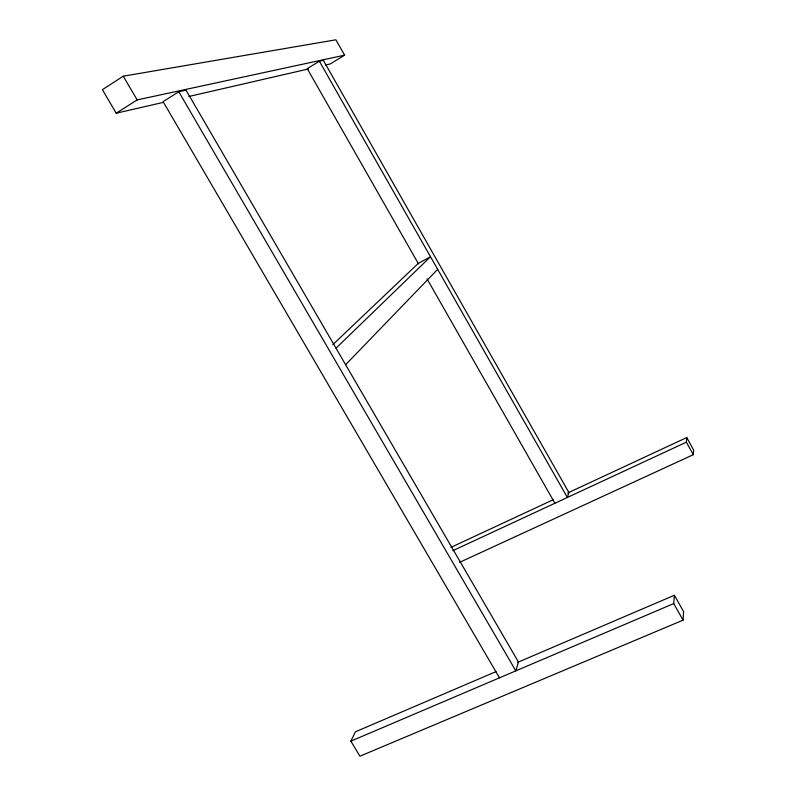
<?xml version="1.0" encoding="UTF-8"?>
<svg xmlns="http://www.w3.org/2000/svg" width="796" height="796" viewBox="0 0 796 796"><rect width="100%" height="100%" fill="white"/><g stroke="black" fill="none" stroke-linecap="round" stroke-linejoin="round"><path stroke-width="1.19" d="M496.027 671.615L355.404 731.813L350.877 741.146L359.921 756.2L683.077 620.144L683.605 611.617L674.381 595.259L517.748 662.312M459.64 562.334L693.326 454.665L693.615 449.939L686.749 437.551L567.717 492.983M683.077 620.144L673.734 603.577L674.381 595.259M693.326 454.665L686.381 442.168L686.749 437.551M345.633 364.717L437.671 269.337M336.021 348.2L430.507 256.74L418.238 263.426L332.798 344.668M325.435 65.053L330.27 63.939L344.608 55.173L335.912 39.8L123.261 76.197L102.386 89.659L116.236 113.211L163.399 102.356M116.236 113.211L137.161 99.918L344.608 55.173M178.782 91.759L515.818 670.869L518.445 662.023L186.045 90.177L178.782 91.759L163.1 101.639L499.48 677.834M319.355 61.222L567.359 497.47L568.851 492.455L323.365 60.357L319.355 61.222L307.246 68.665L418.477 263.854M450.924 547.369L553.12 499.779M452.805 550.693L686.381 442.168M350.877 741.146L673.734 603.577M188.791 96.505L308.5 68.953M123.261 76.197L137.161 99.918M427.084 278.948L554.912 503.251"/></g></svg>
